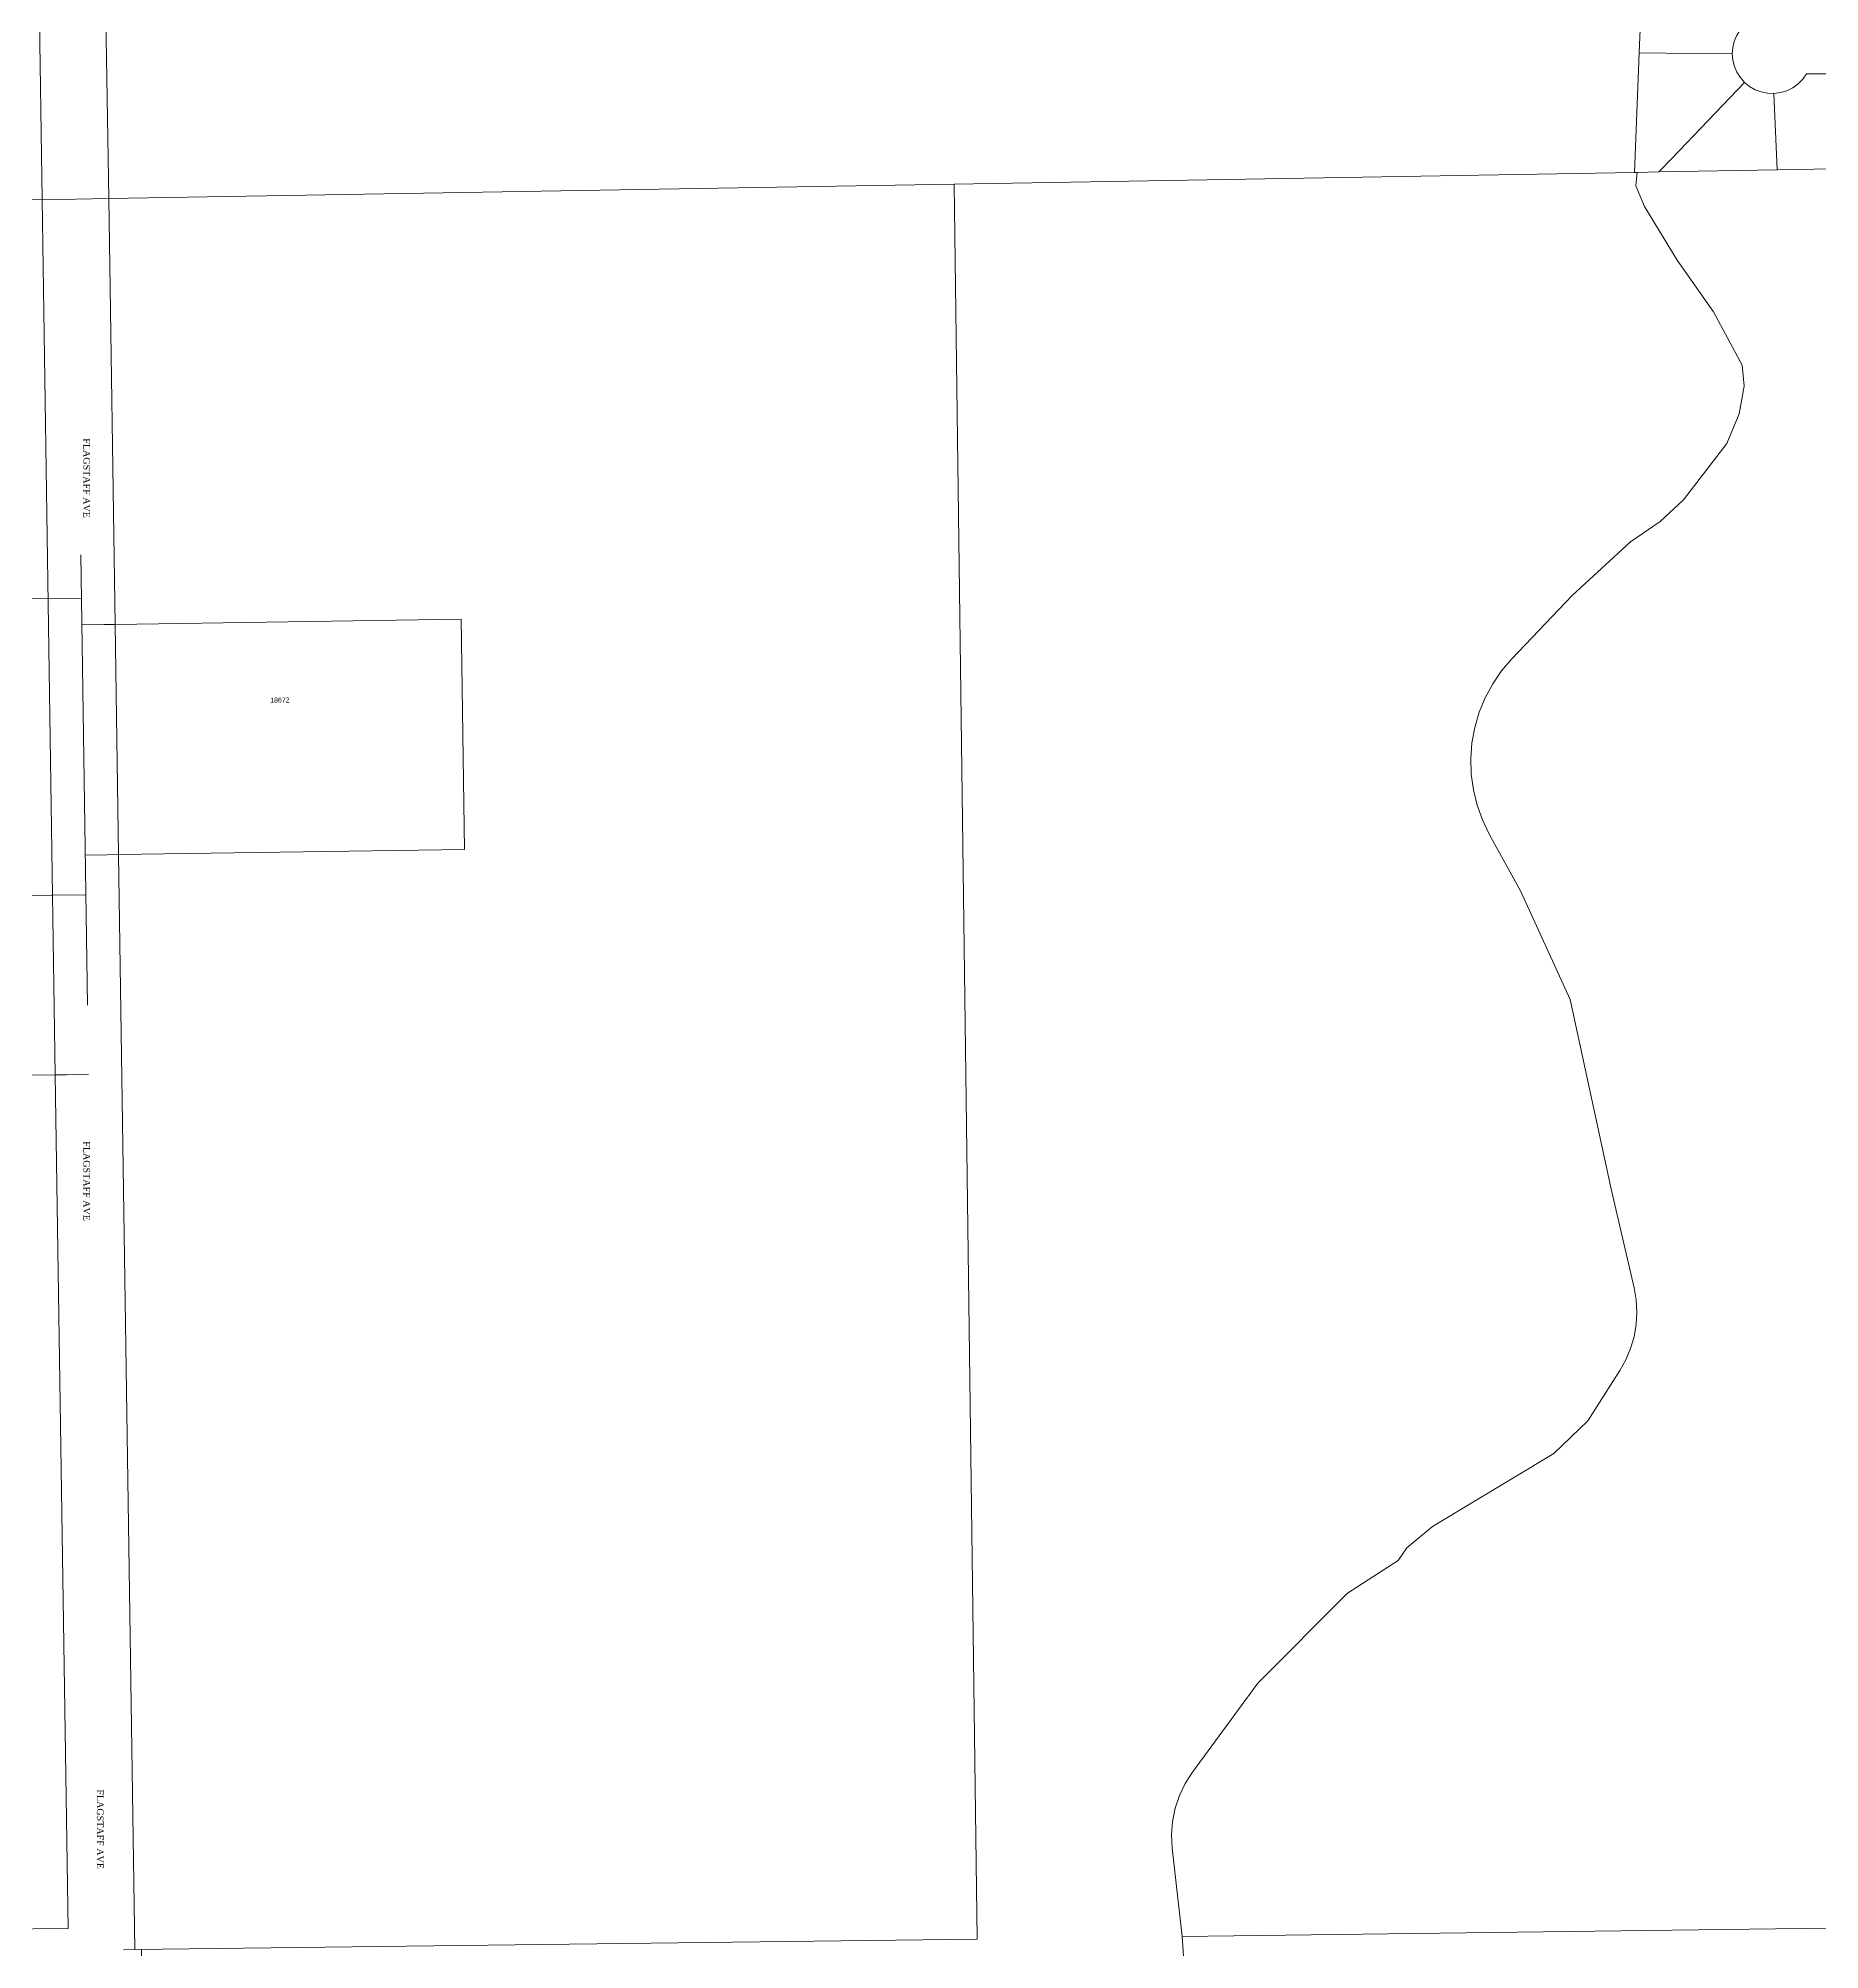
# Model space of a CAD drawing. Header units: feet. Extents: x 865220 to 2841409, y -2240498 to 948907.
# Drawn here: x 2833454 to 2836131, y 939376 to 942249 of the extents above; entities that cross this region are included whole.
import ezdxf
from ezdxf.enums import TextEntityAlignment as Align

# ---------------------------------------------------------------- set-up
doc = ezdxf.new("R2010")
doc.units = ezdxf.units.FT
doc.header["$LTSCALE"] = 0.015
doc.header["$MEASUREMENT"] = 0
for name, color, linetype in [('Dakota County Addresses', 7, 'Continuous'), ('Dakota County Parcels', 7, 'Continuous'), ('STREET NAME', 7, 'Continuous')]:
    doc.layers.add(name, color=color, linetype=linetype)
doc.styles.add('Dimensions 100', font='arial.ttf')
doc.styles.get("Standard").update_dxf_attribs({"font": 'times.ttf'})

# ---------------------------------------------------------------- blocks, each defined once
blk = doc.blocks.new('ACMAP_ANN_TEMPLATE_Dakota County Addresses')
at = {"layer": 'Dakota County Addresses', "style": 'Dimensions 100'}
blk.add_attdef('DakotaCountyAddress', text='', height=50, dxfattribs=at).set_placement((0, 0), align=Align.CENTER)

msp = doc.modelspace()

# ---------------------------------------------------------------- linework, layer by layer
at = {"layer": 'Dakota County Parcels', "lineweight": 5}
for p, q in [((2833424.1, 944271.7), (2833459.9, 942006.6)), ((2833559.8, 942008), (2833524.3, 944253.3)), ((2835859.7, 942226.8), (2835867, 942415.2)), ((2835852.7, 942047.3), (2835859.7, 942226.8)), ((2835859.7, 942226.8), (2835899.7, 942226.4)), ((2835899.7, 942226.4), (2835999.4, 942225.7)), ((2836111.2, 942195.6), (2836151.3, 942195.5)), ((2835908.7, 942068.3), (2836018, 942182.5)), ((2836066.7, 942051), (2836061.9, 942165.9)), ((2834830.3, 942029.8), (2835852.7, 942047.3)), ((2835852.7, 942047.3), (2835856.6, 942047.4)), ((2835856.6, 942047.4), (2835854.7, 942027.3)), ((2835856.6, 942047.4), (2835889.3, 942048)), ((2835889.3, 942048), (2835908.7, 942068.3)), ((2835889.3, 942048), (2836066.7, 942051)), ((2836066.7, 942051), (2836150.7, 942052.5)), ((2833559.8, 942008), (2834830.3, 942029.8)), ((2834864.8, 939392.3), (2834830.3, 942029.8)), ((2835854.7, 942027.3), (2835867.6, 941996)), ((2830888.7, 941977.9), (2833459.9, 942006.6)), ((2833459.9, 942006.6), (2833509.9, 942007.2)), ((2833479.4, 940690.9), (2833459.9, 942006.6)), ((2833509.9, 942007.2), (2833559.8, 942008)), ((2833569.4, 941368.1), (2833559.8, 942008)), ((2835867.6, 941996), (2835916.5, 941915.3)), ((2835916.5, 941915.3), (2835971.4, 941837.9)), ((2835971.4, 941837.9), (2836014.4, 941757.8)), ((2836014.4, 941757.8), (2836017.3, 941725.9)), ((2836017.3, 941725.9), (2836010, 941684.5)), ((2836010, 941684.5), (2835991.1, 941640)), ((2835991.1, 941640), (2835926.2, 941555.1)), ((2835926.2, 941555.1), (2835890.9, 941522.6)), ((2835890.9, 941522.6), (2835846.5, 941492.2)), ((2833517.8, 941472.7), (2833527.9, 940795.9)), ((2835846.5, 941492.2), (2835759.4, 941412.2)), ((2835759.4, 941412.2), (2835668.2, 941316.1)), ((2833519.4, 941367.3), (2833552.4, 941367.8)), ((2833552.4, 941367.8), (2833569.4, 941368.1)), ((2833569.4, 941368.1), (2834089.2, 941375.8)), ((2833574.5, 941022.2), (2833569.4, 941368.1)), ((2834094.4, 941029.9), (2834089.2, 941375.8)), ((2835634.3, 941052.9), (2835681.2, 940967.6)), ((2833524.5, 941021.4), (2833557.5, 941021.9)), ((2833557.5, 941021.9), (2833574.5, 941022.2)), ((2833574.5, 941022.2), (2834094.4, 941029.9)), ((2833599, 939376.4), (2833574.5, 941022.2)), ((2835681.2, 940967.6), (2835756, 940804.3)), ((2835756, 940804.3), (2835818, 940517.2)), ((2833496.4, 940691.1), (2833529.4, 940691.5)), ((2830902.3, 940662.8), (2833479.4, 940690.9)), ((2833479.4, 940690.9), (2833496.4, 940691.1)), ((2833498.5, 939408.2), (2833479.4, 940690.9)), ((2835818, 940517.2), (2835851.8, 940370.9)), ((2835830.4, 940246.5), (2835782.2, 940171)), ((2835782.2, 940171), (2835731.1, 940122.1)), ((2835731.1, 940122.1), (2835548.8, 940012.3)), ((2835548.8, 940012.3), (2835510.3, 939980.3)), ((2835510.3, 939980.3), (2835497.2, 939961)), ((2835497.2, 939961), (2835421, 939911.9)), ((2835421, 939911.9), (2835286.5, 939776.9)), ((2835286.5, 939776.9), (2835188.4, 939643.3)), ((2835157.9, 939528.7), (2835172.8, 939396.2)), ((2833215.6, 939405.2), (2833498.5, 939408.2)), ((2836180.6, 939408.9), (2835172.7, 939396.2)), ((2833582, 939376.2), (2833599, 939376.4)), ((2833599, 939376.4), (2834864.8, 939392.3)), ((2833615.6, 938991.6), (2833609, 939376.5)), ((2835172.7, 939396.2), (2835197.7, 939040.6))]:
    msp.add_line(p, q, dxfattribs=at)
for points in [[(2835999.4, 942225.7), (2836000.1, 942235), (2836002.3, 942244.1), (2836005.8, 942252.8), (2836010.6, 942260.8), (2836016.7, 942267.9)], [(2836018, 942182.5), (2836011.6, 942189.7), (2836006.4, 942197.8), (2836002.6, 942206.7), (2836000.2, 942216.1), (2835999.4, 942225.7)], [(2836061.9, 942165.9), (2836071.8, 942167.2), (2836081.4, 942170.1), (2836090.4, 942174.5), (2836098.5, 942180.3), (2836105.5, 942187.5), (2836111.2, 942195.6)], [(2836018, 942182.5), (2836025.4, 942176.4), (2836033.8, 942171.6), (2836042.8, 942168.2), (2836052.3, 942166.3), (2836061.9, 942165.9)], [(2833030.3, 941402), (2833051.9, 941402.2), (2833468.8, 941406.8), (2833518.8, 941407.3)], [(2835668.2, 941316.1), (2835652.9, 941298.1), (2835639.5, 941278.6), (2835628.2, 941257.8), (2835619.2, 941235.9), (2835612.6, 941213.3), (2835608.3, 941190), (2835606.5, 941166.4), (2835607.2, 941142.8), (2835610.4, 941119.4), (2835616, 941096.4), (2835624, 941074.1), (2835634.3, 941052.9)], [(2833036.9, 940956.1), (2833056.7, 940956.3), (2833473.6, 940960.9), (2833525.4, 940961.4)], [(2835851.8, 940370.9), (2835855, 940352.7), (2835856, 940334.2), (2835855, 940315.7), (2835851.8, 940297.5), (2835846.6, 940279.7), (2835839.5, 940262.7), (2835830.4, 940246.5)], [(2835188.4, 939643.3), (2835177.5, 939626.3), (2835168.8, 939608), (2835162.4, 939588.9), (2835158.4, 939569), (2835156.9, 939548.9), (2835157.9, 939528.7)]]:
    msp.add_lwpolyline(points, dxfattribs=at)

# ---------------------------------------------------------------- block references
at = {"layer": 'Dakota County Addresses', "lineweight": 5, "xscale": 0.15, "yscale": 0.15, "zscale": 0.15}
msp.add_blockref('ACMAP_ANN_TEMPLATE_Dakota County Addresses', (2833816.9, 941250.6), dxfattribs=at).add_auto_attribs({'DakotaCountyAddress': '18672'})

# ---------------------------------------------------------------- texts
at = {"layer": 'STREET NAME', "lineweight": 5, "ltscale": 40, "char_height": 10, "attachment_point": 1, "rotation": 270}
for insert in [(2833531.7, 941647.7), (2833531.7, 940591.2), (2833551.9, 939617.2)]:
    msp.add_mtext('FLAGSTAFF AVE', dxfattribs=dict(at, insert=insert))

doc.saveas('drawing.dxf')
